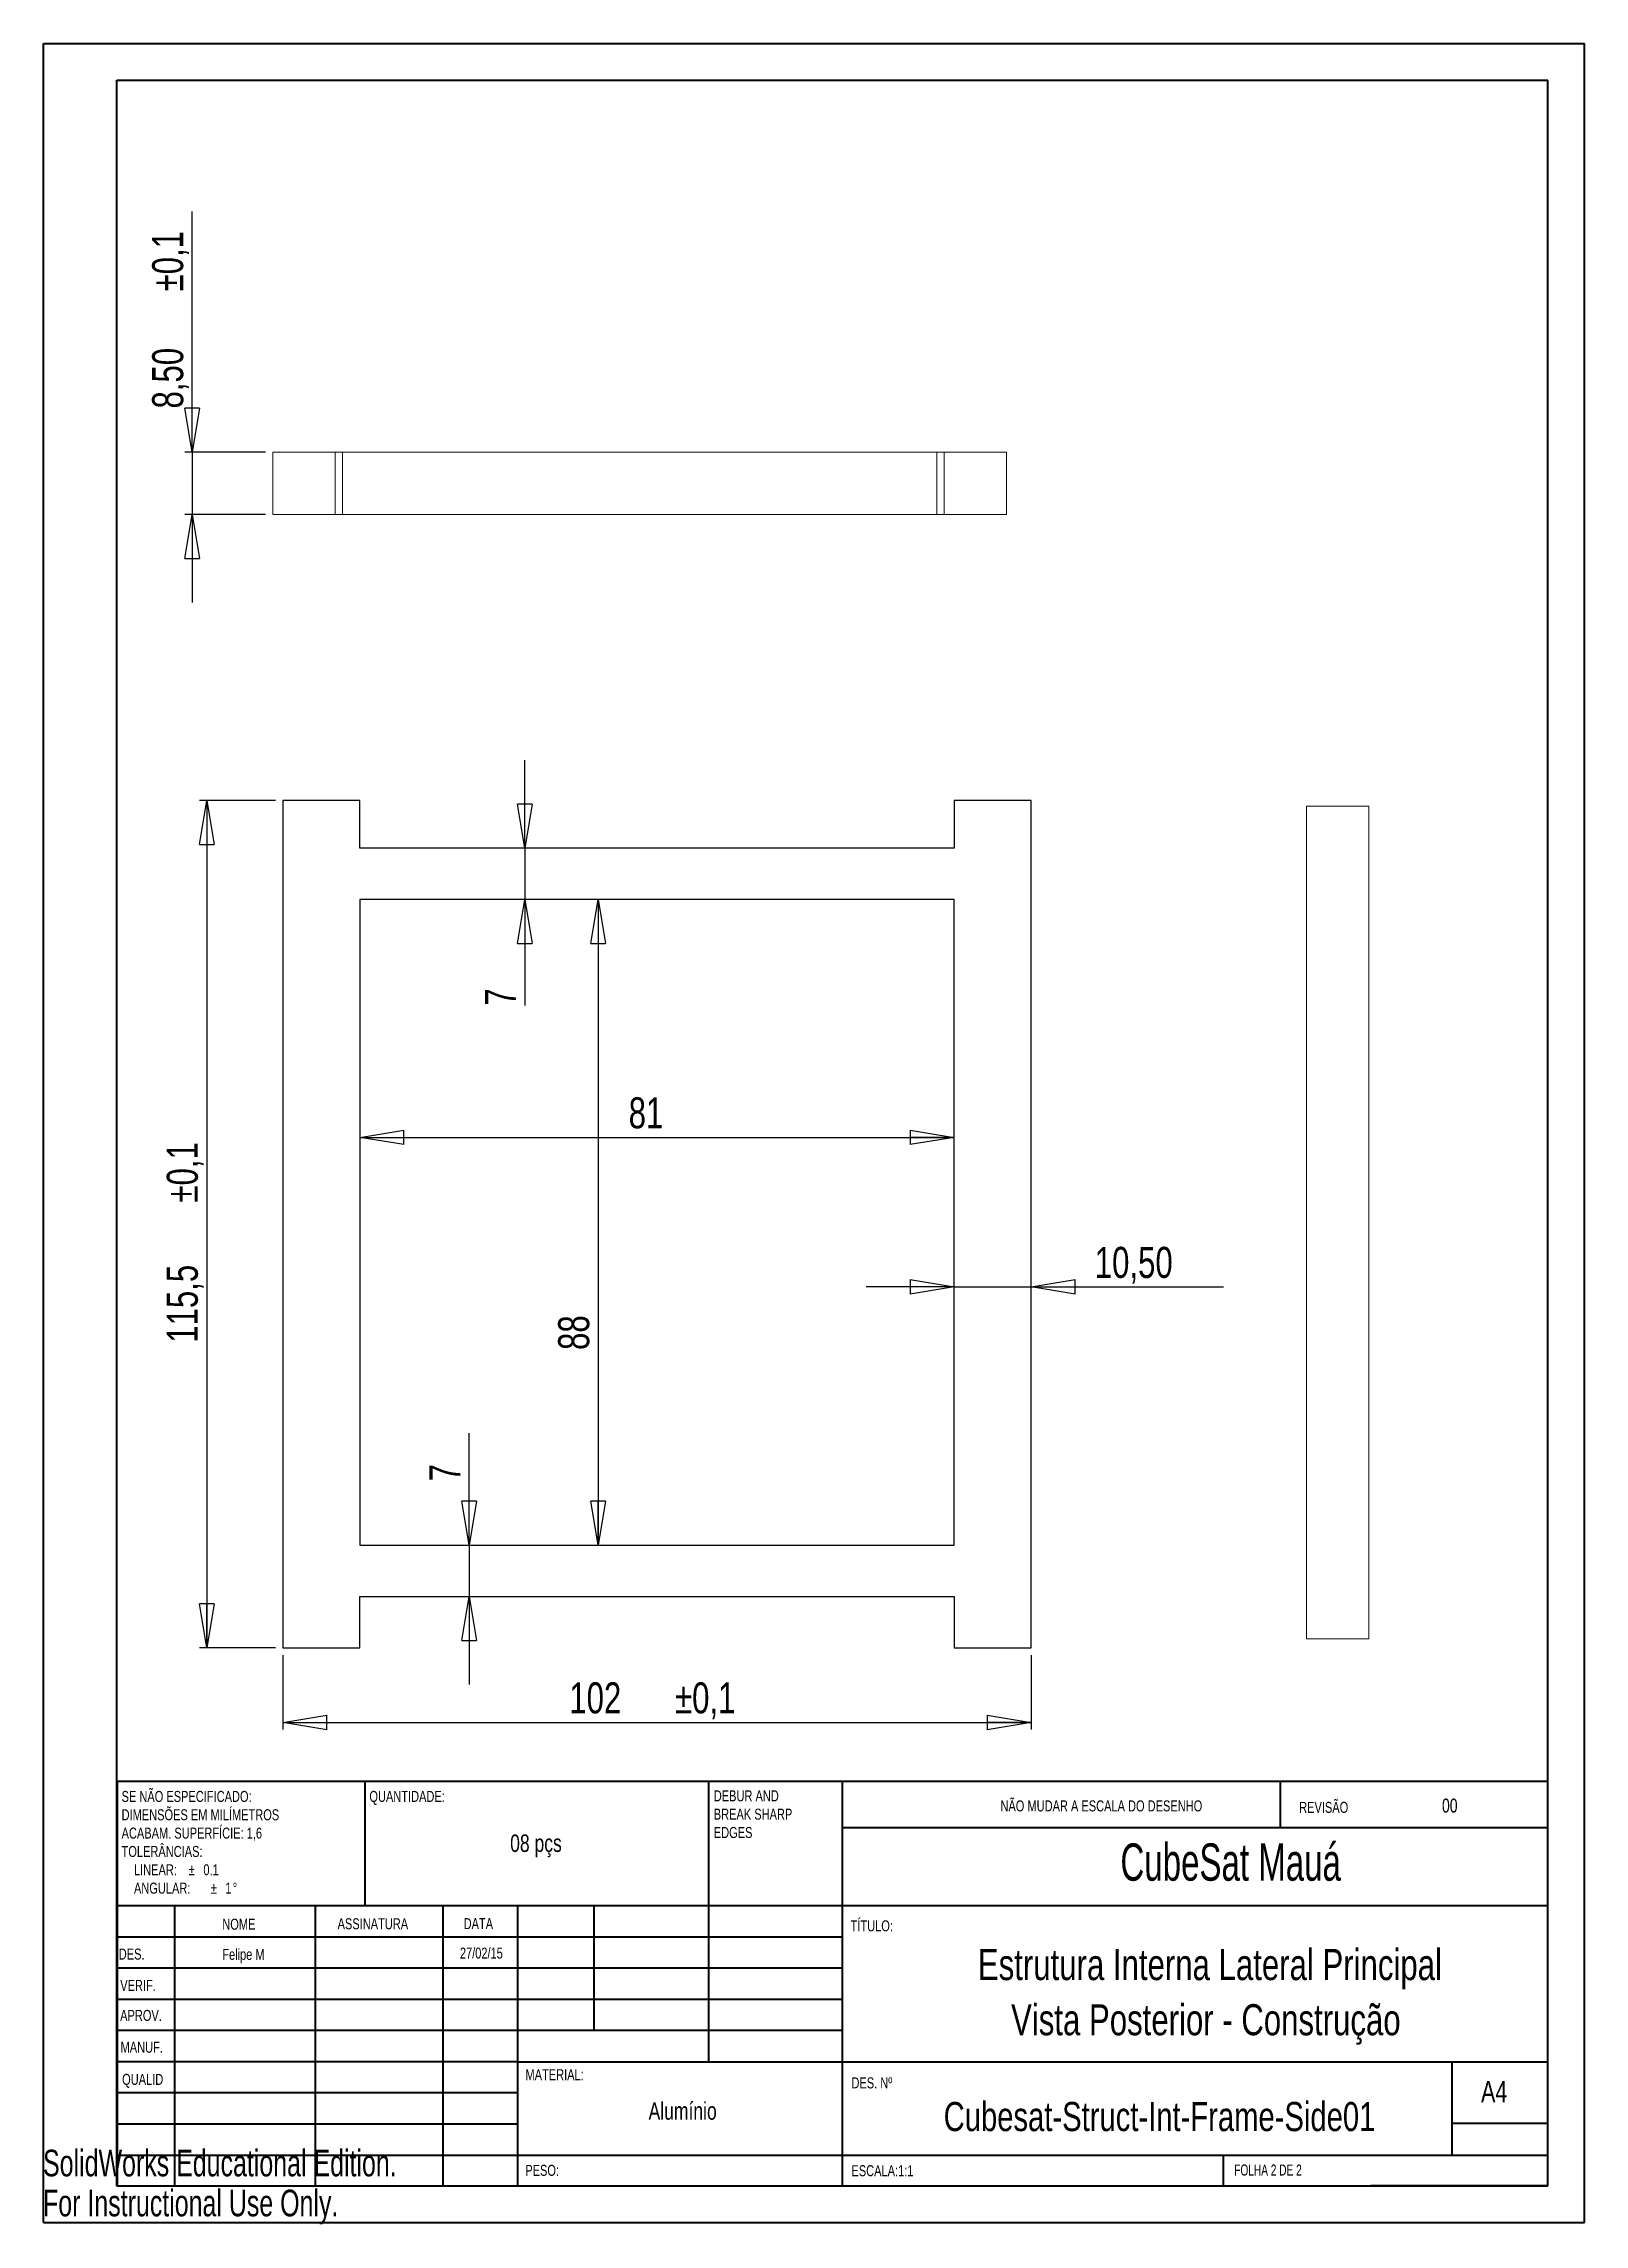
# Paper-space layout 'Folha02' of a CAD drawing. Header units: millimetres. Extents: x 0 to 210, y 0 to 297.
import ezdxf

# ---------------------------------------------------------------- set-up
doc = ezdxf.new("R2010")
doc.units = ezdxf.units.MM
doc.layers.add('FORMAT', color=7, linetype='Continuous')
doc.styles.add('SLDTEXTSTYLE0', font='TXT', dxfattribs={"width": 0.75})
doc.styles.add('SLDTEXTSTYLE1', font='TXT', dxfattribs={"width": 0.663})
doc.styles.add('SLDTEXTSTYLE2', font='TXT', dxfattribs={"width": 0.6875})
doc.styles.add('SLDTEXTSTYLE3', font='TXT', dxfattribs={"width": 0.7})
doc.dimstyles.new('SLDDIMSTYLE0', dxfattribs={"dimtxt": 4.233333, "dimasz": 5.9944, "dimexe": 0, "dimexo": 0.0625, "dimgap": 1.058333, "dimtad": 1, "dimrnd": 1e-09, "dimzin": 12, "dimdsep": 46, "dimtxsty": 'SLDTEXTSTYLE0', "dimblk1": 'CLOSED', "dimblk2": 'CLOSED', "dimsah": 1, "dimcen": 0.09, "dimadec": 0, "dimazin": 3, "dimtol": 1, "dimtp": 0.1, "dimtm": 0.1, "dimtfac": 1, "dimtdec": 1, "dimtmove": 0, "dimatfit": 0, "dimldrblk": 'CLOSED', "dimfxl": 0, "dimfrac": 2, "dimtolj": 1, "dimarcsym": 0})
doc.dimstyles.new('SLDDIMSTYLE1', dxfattribs={"dimtxt": 4.233333, "dimasz": 5.9944, "dimexe": 0, "dimexo": 0.0625, "dimgap": 1.058333, "dimtad": 1, "dimdec": 0, "dimlfac": 2, "dimrnd": 1e-09, "dimzin": 12, "dimdsep": 46, "dimtxsty": 'SLDTEXTSTYLE0', "dimblk1": 'CLOSED', "dimblk2": 'CLOSED', "dimsah": 1, "dimcen": 0.09, "dimadec": 0, "dimazin": 3, "dimtfac": 1, "dimtmove": 0, "dimatfit": 0, "dimldrblk": 'CLOSED', "dimfxl": 0, "dimfrac": 2, "dimtolj": 1, "dimtzin": 12, "dimarcsym": 0})
doc.dimstyles.new('SLDDIMSTYLE2', dxfattribs={"dimtxt": 4.233333, "dimasz": 5.9944, "dimexe": 0, "dimexo": 0.0625, "dimgap": 1.058333, "dimtad": 1, "dimdec": 0, "dimlfac": 2, "dimrnd": 1e-09, "dimzin": 12, "dimdsep": 46, "dimtxsty": 'SLDTEXTSTYLE0', "dimblk1": 'CLOSED', "dimblk2": 'CLOSED', "dimsah": 1, "dimcen": 0.09, "dimadec": 0, "dimazin": 3, "dimtol": 1, "dimtp": 0.1, "dimtm": 0.1, "dimtfac": 1, "dimtdec": 1, "dimtofl": 0, "dimtmove": 0, "dimatfit": 3, "dimldrblk": 'CLOSED', "dimfxl": 0, "dimfrac": 2, "dimtolj": 1, "dimarcsym": 0})
doc.dimstyles.new('SLDDIMSTYLE3', dxfattribs={"dimtxt": 4.233333, "dimasz": 5.9944, "dimexe": 0, "dimexo": 0.0625, "dimgap": 1.058333, "dimtad": 1, "dimdec": 0, "dimlfac": 2, "dimrnd": 1e-09, "dimzin": 12, "dimdsep": 46, "dimtxsty": 'SLDTEXTSTYLE0', "dimblk1": 'CLOSED', "dimblk2": 'CLOSED', "dimsah": 1, "dimcen": 0.09, "dimadec": 0, "dimazin": 3, "dimtfac": 1, "dimtofl": 0, "dimtmove": 0, "dimatfit": 3, "dimldrblk": 'CLOSED', "dimfxl": 0, "dimfrac": 2, "dimtolj": 1, "dimtzin": 12, "dimarcsym": 0})
doc.dimstyles.new('SLDDIMSTYLE4', dxfattribs={"dimtxt": 4.233333, "dimasz": 5.9944, "dimexe": 0, "dimexo": 0.0625, "dimgap": 1.058333, "dimtad": 1, "dimlfac": 2, "dimrnd": 1e-09, "dimzin": 12, "dimdsep": 46, "dimtxsty": 'SLDTEXTSTYLE0', "dimblk1": 'CLOSED', "dimblk2": 'CLOSED', "dimsah": 1, "dimcen": 0.09, "dimadec": 0, "dimazin": 3, "dimtfac": 1, "dimtmove": 0, "dimatfit": 0, "dimldrblk": 'CLOSED', "dimfxl": 0, "dimfrac": 2, "dimtolj": 1, "dimtzin": 12, "dimarcsym": 0})

# ---------------------------------------------------------------- blocks, each defined once
blk = doc.blocks.new('SW_NOTE_2')
at = {"color": 0, "linetype": 'Continuous', "lineweight": 0, "char_height": 1.5, "attachment_point": 1, "style": 'SLDTEXTSTYLE0'}
for s, insert in [('DEBUR AND', (0, 1.93)), ('BREAK SHARP', (0, -0.57)), ('EDGES', (0, -3.07))]:
    blk.add_mtext(s, dxfattribs=dict(at, insert=insert))
blk = doc.blocks.new('SW_NOTE_3')
at = {"color": 0, "linetype": 'Continuous', "lineweight": 0, "char_height": 1.5, "attachment_point": 1, "style": 'SLDTEXTSTYLE0'}
for s, insert in [('SE NÃO ESPECIFICADO:', (0, 1.93)), ('ACABAM. SUPERFÍCIE: 1,6', (0, -3.07)), ('DIMENSÕES EM MILÍMETROS', (0, -0.57)), ('TOLERÂNCIAS:', (0, -5.57)), ('LINEAR:', (1.69, -8.07)), ('%%p', (9.16, -8.07)), ('0.1', (11.15, -8.07)), ('ANGULAR:', (1.69, -10.57)), ('%%p', (12.16, -10.57)), ('1', (14.15, -10.57)), ('%%d', (15.16, -10.57))]:
    blk.add_mtext(s, dxfattribs=dict(at, insert=insert))
blk = doc.blocks.new('_CLOSED')
at = {"color": 0, "linetype": 'ByBlock', "lineweight": -2}
for p, q in [((-1, 0.166667), (0, 0)), ((-1, 0.166667), (-1, -0.166667)), ((0, 0), (-1, -0.166667)), ((0, 0), (-1, 0))]:
    blk.add_line(p, q, dxfattribs=at)
blk = doc.blocks.new('_D')
at = {"layer": 'FORMAT'}
for p, q in [((20.33, 241.52), (20.33, 274.33)), ((30.34, 241.52), (19.34, 241.52)), ((20.33, 241.52), (20.33, 233.02)), ((30.34, 233.02), (19.34, 233.02)), ((20.33, 233.02), (20.33, 221.03))]:
    blk.add_line(p, q, dxfattribs=at)
at = {"layer": 'FORMAT', "xscale": 5.9944, "yscale": 5.9944}
for p, rotation in [((20.33, 241.52, 0.1), 270.0000000000004), ((20.33, 233.02, 0.1), 90.0000000000004)]:
    blk.add_blockref('_CLOSED', p, dxfattribs=dict(at, rotation=rotation))
at = {"layer": 'FORMAT', "char_height": 4.233, "attachment_point": 1, "rotation": 90, "style": 'SLDTEXTSTYLE0'}
for s, insert in [('±0,1', (14.87, 263.44, 0.1)), ('8,50', (14.87, 247.48, 0.1))]:
    blk.add_mtext(s, dxfattribs=dict(at, insert=insert))
blk = doc.blocks.new('_D_1')
at = {"layer": 'FORMAT'}
for p, q in [((65.68, 187.53), (65.68, 199.52)), ((65.68, 187.53), (65.68, 180.53)), ((65.68, 180.53), (65.68, 166.08))]:
    blk.add_line(p, q, dxfattribs=at)
at = {"layer": 'FORMAT', "xscale": 5.9944, "yscale": 5.9944}
for p, rotation in [((65.68, 187.53, 0.05), 270.0000000000004), ((65.68, 180.53, 0.05), 90.0000000000004)]:
    blk.add_blockref('_CLOSED', p, dxfattribs=dict(at, rotation=rotation))
at = {"layer": 'FORMAT', "insert": (60.22, 166.08, 0.05), "char_height": 4.23, "attachment_point": 1, "rotation": 90, "style": 'SLDTEXTSTYLE0'}
blk.add_mtext('7', dxfattribs=at)
blk = doc.blocks.new('_D_2')
at = {"layer": 'FORMAT'}
for p, q in [((32.68, 77.54), (32.68, 67.39)), ((134.68, 77.54), (134.68, 67.39)), ((32.68, 68.38), (134.68, 68.38))]:
    blk.add_line(p, q, dxfattribs=at)
at = {"layer": 'FORMAT', "xscale": 5.9944, "yscale": 5.9944, "rotation": 180.0000000000004}
blk.add_blockref('_CLOSED', (32.68, 68.38, 0.05), dxfattribs=at)
at = {"layer": 'FORMAT', "xscale": 5.9944, "yscale": 5.9944}
blk.add_blockref('_CLOSED', (134.68, 68.38, 0.05), dxfattribs=at)
at = {"layer": 'FORMAT', "char_height": 4.233, "attachment_point": 1, "style": 'SLDTEXTSTYLE0'}
for s, insert in [('102', (71.73, 73.84, 0.05)), ('±0,1', (86.14, 73.84, 0.05))]:
    blk.add_mtext(s, dxfattribs=dict(at, insert=insert))
blk = doc.blocks.new('_D_3')
at = {"layer": 'FORMAT'}
blk.add_line((43.18, 148.13), (124.18, 148.13), dxfattribs=at)
at = {"layer": 'FORMAT', "xscale": 5.9944, "yscale": 5.9944, "rotation": 180.0000000000004}
blk.add_blockref('_CLOSED', (43.18, 148.13, 0.05), dxfattribs=at)
at = {"layer": 'FORMAT', "xscale": 5.9944, "yscale": 5.9944}
blk.add_blockref('_CLOSED', (124.18, 148.13, 0.05), dxfattribs=at)
at = {"layer": 'FORMAT', "insert": (79.82, 153.59, 0.05), "char_height": 4.233, "attachment_point": 1, "style": 'SLDTEXTSTYLE0'}
blk.add_mtext('81', dxfattribs=at)
blk = doc.blocks.new('_D_4')
at = {"layer": 'FORMAT'}
blk.add_line((75.67, 180.53), (75.67, 92.53), dxfattribs=at)
at = {"layer": 'FORMAT', "xscale": 5.9944, "yscale": 5.9944}
for p, rotation in [((75.67, 180.53, 0.05), 90.0000000000004), ((75.67, 92.53, 0.05), 270.0000000000004)]:
    blk.add_blockref('_CLOSED', p, dxfattribs=dict(at, rotation=rotation))
at = {"layer": 'FORMAT', "insert": (70.21, 119.15, 0.05), "char_height": 4.233, "attachment_point": 1, "rotation": 90, "style": 'SLDTEXTSTYLE0'}
blk.add_mtext('88', dxfattribs=at)
blk = doc.blocks.new('_D_5')
at = {"layer": 'FORMAT'}
for p, q in [((58.08, 92.53), (58.08, 107.8)), ((58.08, 92.53), (58.08, 85.53)), ((58.08, 85.53), (58.08, 73.54))]:
    blk.add_line(p, q, dxfattribs=at)
at = {"layer": 'FORMAT', "xscale": 5.9944, "yscale": 5.9944}
for p, rotation in [((58.08, 92.53, 0.05), 270.0000000000004), ((58.08, 85.53, 0.05), 90.0000000000004)]:
    blk.add_blockref('_CLOSED', p, dxfattribs=dict(at, rotation=rotation))
at = {"layer": 'FORMAT', "insert": (52.63, 101.23, 0.05), "char_height": 4.23, "attachment_point": 1, "rotation": 90, "style": 'SLDTEXTSTYLE0'}
blk.add_mtext('7', dxfattribs=at)
blk = doc.blocks.new('_D_6')
at = {"layer": 'FORMAT'}
for p, q in [((124.18, 127.74), (112.19, 127.74)), ((124.18, 127.74), (134.68, 127.74)), ((134.68, 127.74), (160.87, 127.74))]:
    blk.add_line(p, q, dxfattribs=at)
at = {"layer": 'FORMAT', "xscale": 5.9944, "yscale": 5.9944}
blk.add_blockref('_CLOSED', (124.18, 127.74, 0.05), dxfattribs=at)
at = {"layer": 'FORMAT', "xscale": 5.9944, "yscale": 5.9944, "rotation": 180.0000000000004}
blk.add_blockref('_CLOSED', (134.68, 127.74, 0.05), dxfattribs=at)
at = {"layer": 'FORMAT', "insert": (143.35, 133.2, 0.05), "char_height": 4.233, "attachment_point": 1, "style": 'SLDTEXTSTYLE0'}
blk.add_mtext('10,50', dxfattribs=at)
blk = doc.blocks.new('_D_7')
at = {"layer": 'FORMAT'}
for p, q in [((31.69, 194.03), (21.33, 194.03)), ((22.32, 194.03), (22.32, 78.53)), ((31.69, 78.53), (21.33, 78.53))]:
    blk.add_line(p, q, dxfattribs=at)
at = {"layer": 'FORMAT', "xscale": 5.9944, "yscale": 5.9944}
for p, rotation in [((22.32, 194.03, 0.05), 90.0000000000004), ((22.32, 78.53, 0.05), 270.0000000000004)]:
    blk.add_blockref('_CLOSED', p, dxfattribs=dict(at, rotation=rotation))
at = {"layer": 'FORMAT', "char_height": 4.233, "attachment_point": 1, "rotation": 90, "style": 'SLDTEXTSTYLE0'}
for s, insert in [('±0,1', (16.86, 139.24, 0.05)), ('115,5', (16.86, 120.13, 0.05))]:
    blk.add_mtext(s, dxfattribs=dict(at, insert=insert))

psp = doc.layouts.new('Folha02')

# ---------------------------------------------------------------- linework, layer by layer
at = {"color": 7, "linetype": 'Continuous', "lineweight": 40}
for p, q in [((0.0788, 0.2148), (0.0788, 297.2148)), ((0.0788, 297.2148), (210.0788, 297.2148)), ((210.0788, 0.2148), (210.0788, 297.2148)), ((210.0788, 292.2148), (210.0788, 297.2148)), ((10.0788, 292.2148), (205.0788, 292.2148)), ((10.0788, 5.2148), (10.0788, 292.2148)), ((205.0788, 5.2148), (205.0788, 292.2148)), ((10.1108, 60.3709), (205.0788, 60.3709)), ((10.1108, 60.3709), (10.1108, 5.1209)), ((43.9108, 43.3709), (43.9108, 60.3709)), ((90.7108, 60.3709), (90.7108, 22.1209)), ((108.9108, 60.3709), (108.9108, 5.1209)), ((168.6788, 54.0898), (168.6788, 60.4648)), ((205.0788, 53.9959), (108.9108, 53.9959)), ((205.0788, 43.3709), (10.1108, 43.3709)), ((17.9108, 43.3709), (17.9108, 5.1209)), ((37.1018, 43.3709), (37.1018, 5.1209)), ((54.5097, 43.3709), (54.5097, 5.1209)), ((64.7108, 5.1209), (64.7108, 43.3709)), ((75.1108, 26.3709), (75.1108, 43.3709)), ((108.9108, 39.1209), (10.1108, 39.1209)), ((108.9108, 34.8709), (10.1108, 34.8709)), ((108.9108, 30.6209), (10.1108, 30.6209)), ((108.9108, 26.3709), (10.1108, 26.3709)), ((64.7108, 22.1209), (10.1108, 22.1209)), ((64.7108, 22.1209), (205.0788, 22.1209)), ((192.0788, 9.4648), (192.0788, 22.2148)), ((64.7108, 17.8709), (10.1108, 17.8709)), ((64.7108, 13.6209), (10.1108, 13.6209)), ((205.0788, 13.7148), (192.0788, 13.7148)), ((10.1108, 9.3709), (205.0788, 9.3709)), ((160.8788, 5.2148), (160.8788, 9.4648)), ((10.0788, 5.2148), (205.0788, 5.2148)), ((205.0788, 5.2148), (180.9883, 5.2148)), ((0.0788, 0.2148), (210.0788, 0.2148))]:
    psp.add_line(p, q, dxfattribs=at)
at = {"color": 7, "linetype": 'Continuous', "lineweight": 15}
for p, q in [((31.3313, 233.0232), (31.3313, 241.5232)), ((39.8313, 241.5232), (31.3313, 241.5232)), ((39.8313, 241.5232), (39.8313, 233.0232)), ((39.8313, 241.5232), (40.8313, 241.5232)), ((40.8313, 241.5232), (40.8313, 233.0232)), ((40.8313, 241.5232), (121.8313, 241.5232)), ((121.8313, 241.5232), (121.8313, 233.0232)), ((121.8313, 241.5232), (122.8313, 241.5232)), ((122.8313, 241.5232), (122.8313, 233.0232)), ((131.3313, 241.5232), (122.8313, 241.5232)), ((131.3313, 233.0232), (131.3313, 241.5232)), ((39.8313, 233.0232), (31.3313, 233.0232)), ((39.8313, 233.0232), (40.8313, 233.0232)), ((40.8313, 233.0232), (121.8313, 233.0232)), ((121.8313, 233.0232), (122.8313, 233.0232)), ((131.3313, 233.0232), (122.8313, 233.0232)), ((172.2019, 79.7773), (172.2019, 193.2773)), ((172.2019, 193.2773), (180.7019, 193.2773)), ((180.7019, 79.7773), (180.7019, 193.2773)), ((172.2019, 79.7773), (180.7019, 79.7773))]:
    psp.add_line(p, q, dxfattribs=at)
at = {"layer": 'FORMAT'}
for p, q in [((43.1834, 194.0275), (32.6834, 194.0275)), ((32.6834, 194.0275), (32.6834, 78.5275)), ((43.1834, 187.5275), (43.1834, 194.0275)), ((124.1834, 194.0275), (124.1834, 187.5275)), ((134.6834, 194.0275), (124.1834, 194.0275)), ((134.6834, 78.5275), (134.6834, 194.0275)), ((124.1834, 187.5275), (43.1834, 187.5275)), ((43.1834, 180.5275), (43.1834, 92.5275)), ((124.1834, 180.5275), (43.1834, 180.5275)), ((124.1834, 92.5275), (124.1834, 180.5275)), ((43.1834, 92.5275), (124.1834, 92.5275)), ((43.1834, 85.5275), (124.1834, 85.5275)), ((43.1834, 78.5275), (43.1834, 85.5275)), ((124.1834, 85.5275), (124.1834, 78.5275)), ((32.6834, 78.5275), (43.1834, 78.5275)), ((124.1834, 78.5275), (134.6834, 78.5275))]:
    psp.add_line(p, q, dxfattribs=at)

# ---------------------------------------------------------------- block references
at = {"color": 7, "linetype": 'Continuous', "lineweight": 0}
for name, p in [('SW_NOTE_3', (10.7045, 57.1083)), ('SW_NOTE_2', (91.42, 57.1904))]:
    psp.add_blockref(name, p, dxfattribs=at)

# ---------------------------------------------------------------- texts
for s, insert, char_height, attachment_point, style in [('QUANTIDADE:', (44.4821, 59.0402), 1.5, 1, 'SLDTEXTSTYLE0'), ('NÃO MUDAR A ESCALA DO DESENHO', (130.4935, 57.7478), 1.5, 1, 'SLDTEXTSTYLE0'), ('REVISÃO', (171.2064, 57.5497), 1.5, 1, 'SLDTEXTSTYLE0'), ('00', (191.7313, 57.9901), 1.905, 2, 'SLDTEXTSTYLE0'), ('08 pçs', (67.185, 53.1021), 2.38125, 2, 'SLDTEXTSTYLE0'), ('CubeSat Mauá', (161.8687, 51.8833), 5.08, 2, 'SLDTEXTSTYLE1'), ('NOME', (24.4331, 41.6224), 1.5, 1, 'SLDTEXTSTYLE0'), ('ASSINATURA', (40.1444, 41.6827), 1.5, 1, 'SLDTEXTSTYLE0'), ('DATA', (57.3255, 41.6971), 1.5, 1, 'SLDTEXTSTYLE0'), ('TÍTULO:', (110.067, 41.3993), 1.5, 1, 'SLDTEXTSTYLE0'), ('DES.', (10.323, 37.5506), 1.5, 1, 'SLDTEXTSTYLE0'), ('Felipe M', (27.3103, 37.5043), 1.4986, 2, 'SLDTEXTSTYLE0'), ('27/02/15', (59.7401, 37.68), 1.4986, 2, 'SLDTEXTSTYLE0'), ('Estrutura Interna Lateral Principal', (159.0421, 37.4874), 4.233333, 2, 'SLDTEXTSTYLE0'), ('VERIF.', (10.5213, 33.2753), 1.5, 1, 'SLDTEXTSTYLE0'), ('APROV.', (10.5125, 29.1852), 1.5, 1, 'SLDTEXTSTYLE0'), ('MANUF.', (10.566, 24.8546), 1.5, 1, 'SLDTEXTSTYLE0'), ('MATERIAL:', (65.7567, 21.107), 1.5, 1, 'SLDTEXTSTYLE0'), ('QUALID', (10.7799, 20.4706), 1.5, 1, 'SLDTEXTSTYLE0'), ('DES. Nº', (110.1848, 19.9896), 1.5, 1, 'SLDTEXTSTYLE0'), ('A4', (195.9998, 19.5152), 2.91042, 1, 'SLDTEXTSTYLE0'), ('Alumínio', (87.1793, 16.6065), 2.38125, 2, 'SLDTEXTSTYLE0'), ('Cubesat-Struct-Int-Frame-Side01', (152.1709, 16.6381), 3.96875, 2, 'SLDTEXTSTYLE0'), ('PESO:', (65.7286, 8.0702), 1.4986, 1, 'SLDTEXTSTYLE0'), ('ESCALA:1:1', (110.1848, 8.021), 1.5, 1, 'SLDTEXTSTYLE0'), ('FOLHA 2 DE 2', (162.3571, 8.1149), 1.5, 1, 'SLDTEXTSTYLE2')]:
    psp.add_mtext(s, dxfattribs=dict(at, insert=insert, char_height=char_height, attachment_point=attachment_point, style=style))
at = {"color": 7, "linetype": 'Continuous', "char_height": 3.633, "attachment_point": 1, "style": 'SLDTEXTSTYLE3'}
for s, insert in [('SolidWorks Educational Edition.', (0, 10.1327)), ('For Instructional Use Only.', (0, 4.6832))]:
    psp.add_mtext(s, dxfattribs=dict(at, insert=insert))
at = {"layer": 'FORMAT', "insert": (158.487, 29.9689), "char_height": 4.233333, "attachment_point": 2, "style": 'SLDTEXTSTYLE0'}
psp.add_mtext('Vista Posterior - Construção', dxfattribs=at)

# ---------------------------------------------------------------- dimensions: what is measured, and where the dimension line sits
at = {"layer": 'FORMAT'}
for base, p1, p2, dimstyle, picture, middle in [((20.3313, 233.0232), (31.3313, 241.5232), (31.3313, 233.0232), 'SLDDIMSTYLE0', '_D', (20.3313, 260.9021)), ((65.6772, 180.5275), (43.1834, 187.5275), (43.1834, 180.5275), 'SLDDIMSTYLE1', '_D_1', (65.6772, 169.3598)), ((22.3214, 78.5275), (32.6834, 194.0275), (32.6834, 78.5275), 'SLDDIMSTYLE2', '_D_7', (22.3214, 135.131)), ((75.6709, 92.5275), (43.1834, 180.5275), (43.1834, 92.5275), 'SLDDIMSTYLE3', '_D_4', (75.6709, 124.0027)), ((58.0831, 85.5275), (43.1834, 92.5275), (43.1834, 85.5275), 'SLDDIMSTYLE1', '_D_5', (58.0831, 104.5142))]:
    dim = psp.add_linear_dim(base=base, p1=p1, p2=p2, angle=90, dimstyle=dimstyle, dxfattribs=at)
    dim.commit()
    dim.dimension.update_dxf_attribs({"geometry": picture, "text_midpoint": middle, "dimtype": 160})
for base, p1, p2, dimstyle, picture, middle in [((124.1834, 148.1322), (43.1834, 180.5275), (124.1834, 180.5275), 'SLDDIMSTYLE3', '_D_3', (84.6643, 148.1322)), ((134.6834, 127.7392), (124.1834, 92.5275), (134.6834, 78.5275), 'SLDDIMSTYLE4', '_D_6', (152.1103, 127.7392)), ((134.6834, 68.3836), (32.6834, 78.5275), (134.6834, 78.5275), 'SLDDIMSTYLE2', '_D_2', (84.3866, 68.3836))]:
    dim = psp.add_linear_dim(base=base, p1=p1, p2=p2, dimstyle=dimstyle, dxfattribs=at)
    dim.commit()
    dim.dimension.update_dxf_attribs({"geometry": picture, "text_midpoint": middle, "dimtype": 160})

doc.saveas('drawing.dxf')
